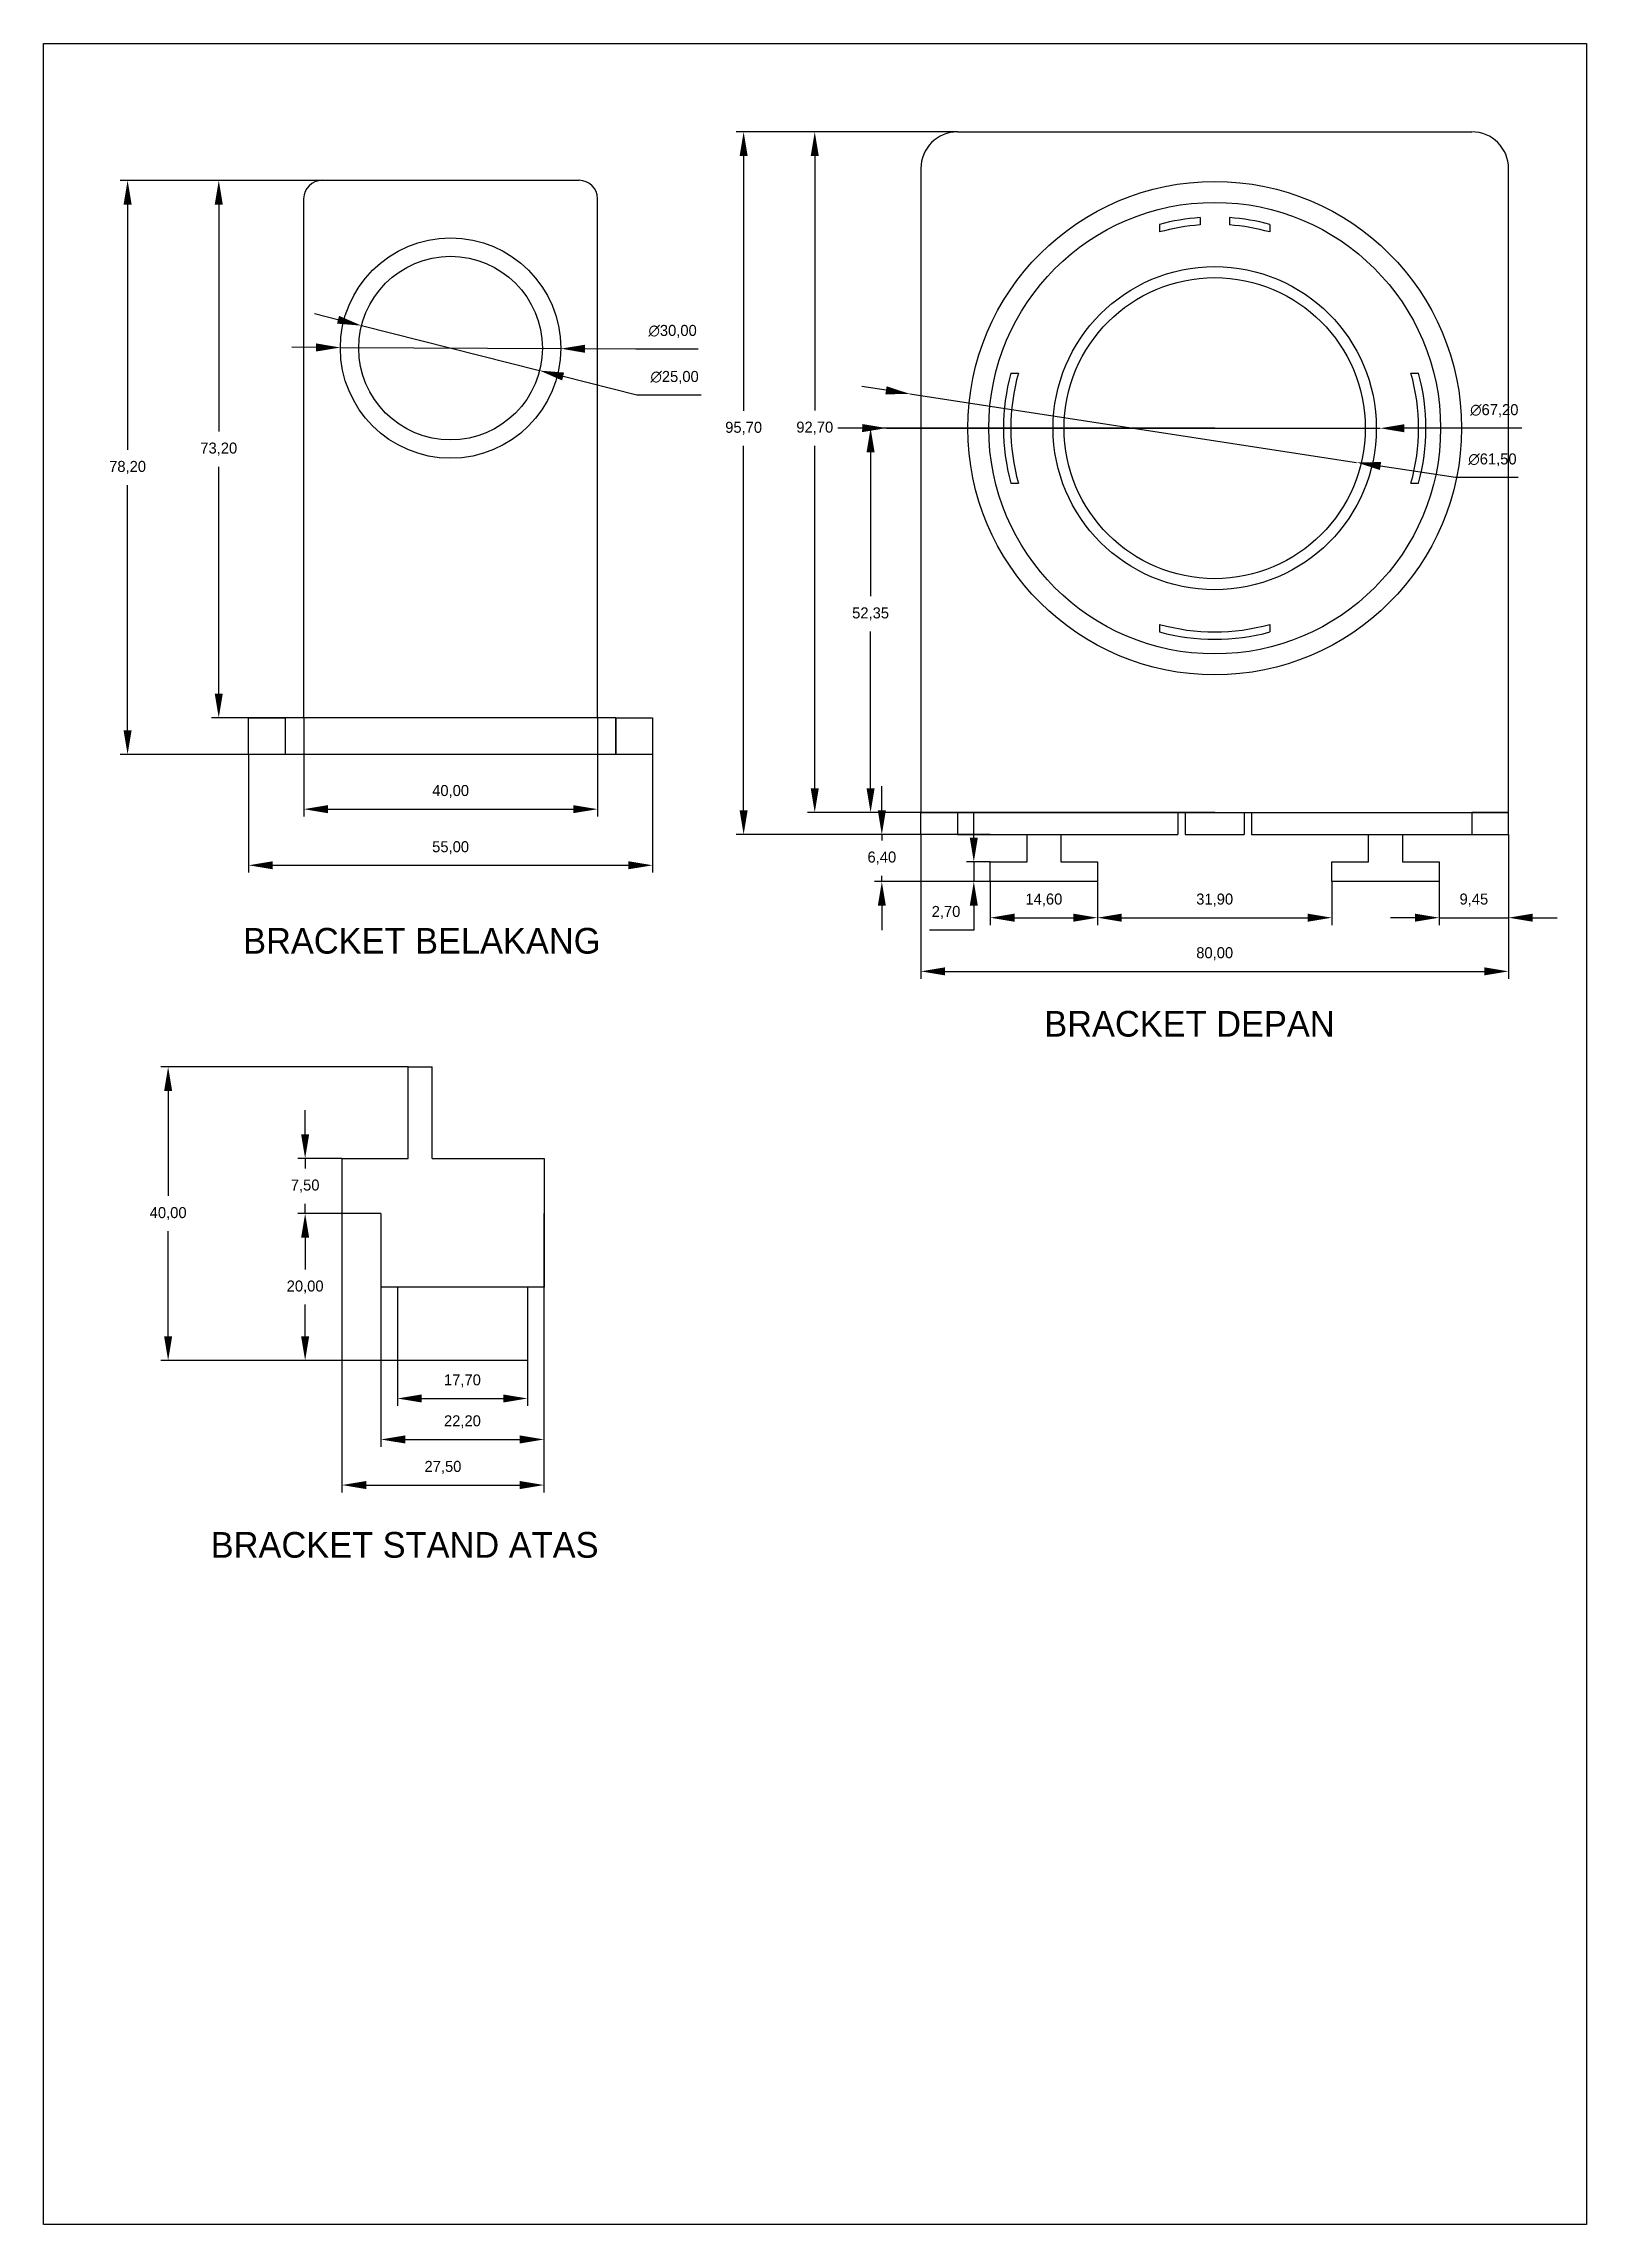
# Model space of a CAD drawing. Header units: millimetres. Extents: x 11 to 221, y 9 to 306.
import ezdxf

# ---------------------------------------------------------------- set-up
doc = ezdxf.new("R2010")
doc.units = ezdxf.units.MM
doc.header["$PDSIZE"] = -1
doc.dimstyles.new('ISO-25', dxfattribs={"dimtxt": 2.5, "dimasz": 2.5, "dimexe": 1.25, "dimexo": 0.625, "dimtad": 1, "dimtxsty": 'Standard', "dimcen": 2.5, "dimadec": 0, "dimazin": 0, "dimtfac": 1, "dimtmove": 0, "dimatfit": 3, "dimfxl": 1, "dimarcsym": 0})

# ---------------------------------------------------------------- blocks, each defined once
blk = doc.blocks.new('*D1')
at = {"color": 0, "lineweight": -2, "transparency": 16777216}
for p, q in [((60.48, 166.51), (26.82, 166.51)), ((27.82, 163.21), (27.82, 148.91)), ((27.82, 129.81), (27.82, 144.11)), ((60.48, 126.51), (26.82, 126.51))]:
    blk.add_line(p, q, dxfattribs=at)
at = {"color": 0, "transparency": 16777216}
for points in [[(27.27, 163.21), (28.37, 163.21), (27.82, 166.51)], [(27.27, 129.81), (28.37, 129.81), (27.82, 126.51)]]:
    blk.add_solid(points, dxfattribs=at)
at = {"layer": 'Defpoints', "color": 0, "transparency": 16777216}
for p in [(60.48, 166.51), (27.82, 126.51), (60.48, 126.51)]:
    blk.add_point(p, dxfattribs=at)
at = {"color": 0, "transparency": 16777216, "insert": (27.82, 146.51), "char_height": 1.5, "attachment_point": 5}
blk.add_mtext('40,00', dxfattribs=at)
blk = doc.blocks.new('*D2')
at = {"color": 0, "lineweight": -2, "transparency": 16777216}
for p, q in [((59.03, 126.51), (59.03, 120.33)), ((76.73, 126.51), (76.73, 120.33)), ((62.34, 121.33), (73.43, 121.33))]:
    blk.add_line(p, q, dxfattribs=at)
at = {"color": 0, "transparency": 16777216}
for points in [[(62.34, 121.88), (62.34, 120.78), (59.03, 121.33)], [(73.43, 121.88), (73.43, 120.78), (76.73, 121.33)]]:
    blk.add_solid(points, dxfattribs=at)
at = {"layer": 'Defpoints', "color": 0, "transparency": 16777216}
for p in [(59.03, 126.51), (76.73, 126.51), (76.73, 121.33)]:
    blk.add_point(p, dxfattribs=at)
at = {"color": 0, "transparency": 16777216, "insert": (67.88, 123.73), "char_height": 1.5, "attachment_point": 5}
blk.add_mtext('17,70', dxfattribs=at)
blk = doc.blocks.new('*D3')
at = {"color": 0, "lineweight": -2, "transparency": 16777216}
for p, q in [((56.78, 136.51), (56.78, 114.75)), ((78.98, 136.51), (78.98, 114.75)), ((60.09, 115.75), (75.68, 115.75))]:
    blk.add_line(p, q, dxfattribs=at)
at = {"color": 0, "transparency": 16777216}
for points in [[(60.09, 116.3), (60.09, 115.2), (56.78, 115.75)], [(75.68, 116.3), (75.68, 115.2), (78.98, 115.75)]]:
    blk.add_solid(points, dxfattribs=at)
at = {"layer": 'Defpoints', "color": 0, "transparency": 16777216}
for p in [(56.78, 136.51), (78.98, 136.51), (78.98, 115.75)]:
    blk.add_point(p, dxfattribs=at)
at = {"color": 0, "transparency": 16777216, "insert": (67.88, 118.15), "char_height": 1.5, "attachment_point": 5}
blk.add_mtext('22,20', dxfattribs=at)
blk = doc.blocks.new('*D4')
at = {"color": 0, "lineweight": -2, "transparency": 16777216}
for p, q in [((51.48, 146.51), (51.48, 108.54)), ((78.98, 146.51), (78.98, 108.54)), ((54.79, 109.54), (75.68, 109.54))]:
    blk.add_line(p, q, dxfattribs=at)
at = {"color": 0, "transparency": 16777216}
for points in [[(54.79, 110.09), (54.79, 108.99), (51.48, 109.54)], [(75.68, 110.09), (75.68, 108.99), (78.98, 109.54)]]:
    blk.add_solid(points, dxfattribs=at)
at = {"layer": 'Defpoints', "color": 0, "transparency": 16777216}
for p in [(51.48, 146.51), (78.98, 146.51), (78.98, 109.54)]:
    blk.add_point(p, dxfattribs=at)
at = {"color": 0, "transparency": 16777216, "insert": (65.23, 111.94), "char_height": 1.5, "attachment_point": 5}
blk.add_mtext('27,50', dxfattribs=at)
blk = doc.blocks.new('*D5')
at = {"color": 0, "lineweight": -2, "transparency": 16777216}
for p, q in [((46.47, 157.31), (46.47, 160.61)), ((51.48, 154.01), (45.47, 154.01)), ((46.47, 154.01), (46.47, 152.66)), ((51.48, 146.51), (45.47, 146.51)), ((46.47, 146.51), (46.47, 147.86)), ((46.47, 143.21), (46.47, 139.91))]:
    blk.add_line(p, q, dxfattribs=at)
at = {"color": 0, "transparency": 16777216}
for points in [[(45.92, 157.31), (47.02, 157.31), (46.47, 154.01)], [(45.92, 143.21), (47.02, 143.21), (46.47, 146.51)]]:
    blk.add_solid(points, dxfattribs=at)
at = {"layer": 'Defpoints', "color": 0, "transparency": 16777216}
for p in [(51.48, 154.01), (46.47, 146.51), (51.48, 146.51)]:
    blk.add_point(p, dxfattribs=at)
at = {"color": 0, "transparency": 16777216, "insert": (46.47, 150.26), "char_height": 1.5, "attachment_point": 5}
blk.add_mtext('7,50', dxfattribs=at)
blk = doc.blocks.new('*D6')
at = {"color": 0, "lineweight": -2, "transparency": 16777216}
for p, q in [((56.78, 146.51), (45.47, 146.51)), ((46.47, 143.21), (46.47, 138.91)), ((46.47, 129.81), (46.47, 134.11)), ((56.78, 126.51), (45.47, 126.51))]:
    blk.add_line(p, q, dxfattribs=at)
at = {"color": 0, "transparency": 16777216}
for points in [[(45.92, 143.21), (47.02, 143.21), (46.47, 146.51)], [(45.92, 129.81), (47.02, 129.81), (46.47, 126.51)]]:
    blk.add_solid(points, dxfattribs=at)
at = {"layer": 'Defpoints', "color": 0, "transparency": 16777216}
for p in [(56.78, 146.51), (46.47, 126.51), (56.78, 126.51)]:
    blk.add_point(p, dxfattribs=at)
at = {"color": 0, "transparency": 16777216, "insert": (46.47, 136.51), "char_height": 1.5, "attachment_point": 5}
blk.add_mtext('20,00', dxfattribs=at)
blk = doc.blocks.new('*D9')
at = {"color": 0, "lineweight": -2, "transparency": 16777216}
for p, q in [((135.28, 293.83), (105.16, 293.83)), ((106.16, 290.53), (106.16, 255.86)), ((106.16, 201.43), (106.16, 251.06)), ((135.28, 198.13), (105.16, 198.13))]:
    blk.add_line(p, q, dxfattribs=at)
at = {"color": 0, "transparency": 16777216}
for points in [[(105.61, 290.53), (106.71, 290.53), (106.16, 293.83)], [(105.61, 201.43), (106.71, 201.43), (106.16, 198.13)]]:
    blk.add_solid(points, dxfattribs=at)
at = {"layer": 'Defpoints', "color": 0, "transparency": 16777216}
for p in [(135.28, 293.83), (106.16, 198.13), (135.28, 198.13)]:
    blk.add_point(p, dxfattribs=at)
at = {"color": 0, "transparency": 16777216, "insert": (106.16, 253.46), "char_height": 1.5, "attachment_point": 5}
blk.add_mtext('95,70', dxfattribs=at)
blk = doc.blocks.new('*D10')
at = {"color": 0, "lineweight": -2, "transparency": 16777216}
for p, q in [((124.97, 201.43), (124.97, 204.73)), ((139.73, 198.13), (123.97, 198.13)), ((124.97, 198.13), (124.97, 197.33)), ((139.73, 191.73), (123.97, 191.73)), ((124.97, 191.73), (124.97, 192.53)), ((124.97, 188.43), (124.97, 185.12))]:
    blk.add_line(p, q, dxfattribs=at)
at = {"color": 0, "transparency": 16777216}
for points in [[(124.42, 201.43), (125.52, 201.43), (124.97, 198.13)], [(124.42, 188.43), (125.52, 188.43), (124.97, 191.73)]]:
    blk.add_solid(points, dxfattribs=at)
at = {"layer": 'Defpoints', "color": 0, "transparency": 16777216}
for p in [(124.97, 198.13), (139.73, 198.13), (139.73, 191.73)]:
    blk.add_point(p, dxfattribs=at)
at = {"color": 0, "transparency": 16777216, "insert": (124.97, 194.93), "char_height": 1.5, "attachment_point": 5}
blk.add_mtext('6,40', dxfattribs=at)
blk = doc.blocks.new('*D11')
at = {"color": 0, "lineweight": -2, "transparency": 16777216}
for p, q in [((137.49, 197.73), (137.49, 201.03)), ((139.73, 194.43), (136.49, 194.43)), ((137.49, 194.43), (137.49, 191.73)), ((139.73, 191.73), (136.49, 191.73)), ((137.49, 188.43), (137.49, 185.12)), ((137.49, 185.12), (131.46, 185.12))]:
    blk.add_line(p, q, dxfattribs=at)
at = {"color": 0, "transparency": 16777216}
for points in [[(136.94, 197.73), (138.04, 197.73), (137.49, 194.43)], [(136.94, 188.43), (138.04, 188.43), (137.49, 191.73)]]:
    blk.add_solid(points, dxfattribs=at)
at = {"layer": 'Defpoints', "color": 0, "transparency": 16777216}
for p in [(139.73, 194.43), (137.49, 191.73), (139.73, 191.73)]:
    blk.add_point(p, dxfattribs=at)
at = {"color": 0, "transparency": 16777216, "insert": (133.71, 187.52), "char_height": 1.5, "attachment_point": 5}
blk.add_mtext('2,70', dxfattribs=at)
blk = doc.blocks.new('*D12')
at = {"color": 0, "lineweight": -2, "transparency": 16777216}
for p, q in [((130.28, 198.13), (130.28, 178.5)), ((210.28, 198.13), (210.28, 178.5)), ((133.58, 179.5), (206.98, 179.5))]:
    blk.add_line(p, q, dxfattribs=at)
at = {"color": 0, "transparency": 16777216}
for points in [[(133.58, 180.05), (133.58, 178.95), (130.28, 179.5)], [(206.98, 180.05), (206.98, 178.95), (210.28, 179.5)]]:
    blk.add_solid(points, dxfattribs=at)
at = {"layer": 'Defpoints', "color": 0, "transparency": 16777216}
for p in [(130.28, 198.13), (210.28, 198.13), (210.28, 179.5)]:
    blk.add_point(p, dxfattribs=at)
at = {"color": 0, "transparency": 16777216, "insert": (170.28, 181.9), "char_height": 1.5, "attachment_point": 5}
blk.add_mtext('80,00', dxfattribs=at)
blk = doc.blocks.new('*D13')
at = {"color": 0, "lineweight": -2, "transparency": 16777216}
for p, q in [((139.73, 191.73), (139.73, 185.81)), ((154.33, 191.73), (154.33, 185.81)), ((143.03, 186.81), (151.03, 186.81))]:
    blk.add_line(p, q, dxfattribs=at)
at = {"color": 0, "transparency": 16777216}
for points in [[(143.03, 187.36), (143.03, 186.26), (139.73, 186.81)], [(151.03, 187.36), (151.03, 186.26), (154.33, 186.81)]]:
    blk.add_solid(points, dxfattribs=at)
at = {"layer": 'Defpoints', "color": 0, "transparency": 16777216}
for p in [(139.73, 191.73), (154.33, 191.73), (154.33, 186.81)]:
    blk.add_point(p, dxfattribs=at)
at = {"color": 0, "transparency": 16777216, "insert": (147.03, 189.21), "char_height": 1.5, "attachment_point": 5}
blk.add_mtext('14,60', dxfattribs=at)
blk = doc.blocks.new('*D14')
at = {"color": 0, "lineweight": -2, "transparency": 16777216}
for p, q in [((154.33, 191.73), (154.33, 185.81)), ((186.23, 191.73), (186.23, 185.81)), ((157.63, 186.81), (182.93, 186.81))]:
    blk.add_line(p, q, dxfattribs=at)
at = {"color": 0, "transparency": 16777216}
for points in [[(157.63, 187.36), (157.63, 186.26), (154.33, 186.81)], [(182.93, 187.36), (182.93, 186.26), (186.23, 186.81)]]:
    blk.add_solid(points, dxfattribs=at)
at = {"layer": 'Defpoints', "color": 0, "transparency": 16777216}
for p in [(154.33, 191.73), (186.23, 191.73), (186.23, 186.81)]:
    blk.add_point(p, dxfattribs=at)
at = {"color": 0, "transparency": 16777216, "insert": (170.28, 189.21), "char_height": 1.5, "attachment_point": 5}
blk.add_mtext('31,90', dxfattribs=at)
blk = doc.blocks.new('*D15')
at = {"color": 0, "lineweight": -2, "transparency": 16777216}
for p, q in [((210.28, 198.13), (210.28, 185.81)), ((200.83, 191.73), (200.83, 185.81)), ((197.53, 186.81), (194.23, 186.81)), ((200.83, 186.81), (210.28, 186.81)), ((213.58, 186.81), (216.89, 186.81))]:
    blk.add_line(p, q, dxfattribs=at)
at = {"color": 0, "transparency": 16777216}
for points in [[(197.53, 187.36), (197.53, 186.26), (200.83, 186.81)], [(213.58, 187.36), (213.58, 186.26), (210.28, 186.81)]]:
    blk.add_solid(points, dxfattribs=at)
at = {"layer": 'Defpoints', "color": 0, "transparency": 16777216}
for p in [(210.28, 198.13), (200.83, 191.73), (210.28, 186.81)]:
    blk.add_point(p, dxfattribs=at)
at = {"color": 0, "transparency": 16777216, "insert": (205.56, 189.21), "char_height": 1.5, "attachment_point": 5}
blk.add_mtext('9,45', dxfattribs=at)
blk = doc.blocks.new('*D17')
at = {"color": 0, "lineweight": -2, "transparency": 16777216}
for p, q in [((122.3, 253.49), (118.99, 253.49)), ((125.6, 253.49), (192.8, 253.47)), ((203.06, 253.47), (196.1, 253.47)), ((212.09, 253.47), (203.06, 253.47))]:
    blk.add_line(p, q, dxfattribs=at)
at = {"color": 0, "transparency": 16777216}
for points in [[(122.3, 254.04), (122.29, 252.94), (125.6, 253.49)], [(196.1, 254.02), (196.1, 252.92), (192.8, 253.47)]]:
    blk.add_solid(points, dxfattribs=at)
at = {"layer": 'Defpoints', "color": 0, "transparency": 16777216}
for p in [(125.6, 253.49), (192.8, 253.47)]:
    blk.add_point(p, dxfattribs=at)
at = {"color": 0, "transparency": 16777216, "insert": (208.34, 255.86), "char_height": 1.5, "attachment_point": 5}
blk.add_mtext('∅67,20', dxfattribs=at)
blk = doc.blocks.new('*D18')
at = {"color": 0, "lineweight": -2, "transparency": 16777216}
for p, q in [((125.54, 258.64), (122.27, 259.14)), ((128.8, 258.14), (189.59, 248.82)), ((203.06, 246.75), (192.86, 248.32)), ((211.59, 246.75), (203.06, 246.75))]:
    blk.add_line(p, q, dxfattribs=at)
at = {"color": 0, "transparency": 16777216}
for points in [[(125.62, 259.18), (125.45, 258.09), (128.8, 258.14)], [(192.94, 248.86), (192.77, 247.78), (189.59, 248.82)]]:
    blk.add_solid(points, dxfattribs=at)
at = {"layer": 'Defpoints', "color": 0, "transparency": 16777216}
for p in [(128.8, 258.14), (189.59, 248.82)]:
    blk.add_point(p, dxfattribs=at)
at = {"color": 0, "transparency": 16777216, "insert": (208.09, 249.15), "char_height": 1.5, "attachment_point": 5}
blk.add_mtext('∅61,50', dxfattribs=at)
blk = doc.blocks.new('*D19')
at = {"color": 0, "lineweight": -2, "transparency": 16777216}
for p, q in [((130.28, 293.83), (114.84, 293.83)), ((115.84, 290.53), (115.84, 255.88)), ((115.84, 204.43), (115.84, 251.08)), ((130.28, 201.13), (114.84, 201.13))]:
    blk.add_line(p, q, dxfattribs=at)
at = {"color": 0, "transparency": 16777216}
for points in [[(115.29, 290.53), (116.39, 290.53), (115.84, 293.83)], [(115.29, 204.43), (116.39, 204.43), (115.84, 201.13)]]:
    blk.add_solid(points, dxfattribs=at)
at = {"layer": 'Defpoints', "color": 0, "transparency": 16777216}
for p in [(115.84, 293.83), (130.28, 293.83), (130.28, 201.13)]:
    blk.add_point(p, dxfattribs=at)
at = {"color": 0, "transparency": 16777216, "insert": (115.84, 253.48), "char_height": 1.5, "attachment_point": 5}
blk.add_mtext('92,70', dxfattribs=at)
blk = doc.blocks.new('*D20')
at = {"color": 0, "lineweight": -2, "transparency": 16777216}
for p, q in [((170.28, 253.48), (122.44, 253.48)), ((123.44, 250.18), (123.44, 230.58)), ((123.44, 204.43), (123.44, 225.78)), ((170.28, 201.13), (122.44, 201.13))]:
    blk.add_line(p, q, dxfattribs=at)
at = {"color": 0, "transparency": 16777216}
for points in [[(122.89, 250.18), (123.99, 250.18), (123.44, 253.48)], [(122.89, 204.43), (123.99, 204.43), (123.44, 201.13)]]:
    blk.add_solid(points, dxfattribs=at)
at = {"layer": 'Defpoints', "color": 0, "transparency": 16777216}
for p in [(170.28, 253.48), (123.44, 201.13), (170.28, 201.13)]:
    blk.add_point(p, dxfattribs=at)
at = {"color": 0, "transparency": 16777216, "insert": (123.44, 228.18), "char_height": 1.5, "attachment_point": 5}
blk.add_mtext('52,35', dxfattribs=at)
blk = doc.blocks.new('*D24')
at = {"color": 0, "lineweight": -2, "transparency": 16777216}
for p, q in [((38.77, 209.03), (38.77, 192.95)), ((93.77, 209.03), (93.77, 192.95)), ((42.07, 193.95), (90.46, 193.95))]:
    blk.add_line(p, q, dxfattribs=at)
at = {"color": 0, "transparency": 16777216}
for points in [[(42.07, 194.5), (42.07, 193.4), (38.77, 193.95)], [(90.46, 194.5), (90.46, 193.4), (93.77, 193.95)]]:
    blk.add_solid(points, dxfattribs=at)
at = {"layer": 'Defpoints', "color": 0, "transparency": 16777216}
for p in [(38.77, 209.03), (93.77, 209.03), (93.77, 193.95)]:
    blk.add_point(p, dxfattribs=at)
at = {"color": 0, "transparency": 16777216, "insert": (66.27, 196.34), "char_height": 1.5, "attachment_point": 5}
blk.add_mtext('55,00', dxfattribs=at)
blk = doc.blocks.new('*D25')
at = {"color": 0, "lineweight": -2, "transparency": 16777216}
for p, q in [((46.27, 214.03), (46.27, 200.59)), ((86.27, 214.03), (86.27, 200.59)), ((49.57, 201.59), (82.96, 201.59))]:
    blk.add_line(p, q, dxfattribs=at)
at = {"color": 0, "transparency": 16777216}
for points in [[(49.57, 202.14), (49.57, 201.04), (46.27, 201.59)], [(82.96, 202.14), (82.96, 201.04), (86.27, 201.59)]]:
    blk.add_solid(points, dxfattribs=at)
at = {"layer": 'Defpoints', "color": 0, "transparency": 16777216}
for p in [(46.27, 214.03), (86.27, 214.03), (86.27, 201.59)]:
    blk.add_point(p, dxfattribs=at)
at = {"color": 0, "transparency": 16777216, "insert": (66.27, 203.99), "char_height": 1.5, "attachment_point": 5}
blk.add_mtext('40,00', dxfattribs=at)
blk = doc.blocks.new('*D26')
at = {"color": 0, "lineweight": -2, "transparency": 16777216}
for p, q in [((48.77, 287.23), (21.3, 287.23)), ((22.3, 283.93), (22.3, 250.53)), ((22.3, 212.33), (22.3, 245.73)), ((48.77, 209.03), (21.3, 209.03))]:
    blk.add_line(p, q, dxfattribs=at)
at = {"color": 0, "transparency": 16777216}
for points in [[(21.75, 283.93), (22.85, 283.93), (22.3, 287.23)], [(21.75, 212.33), (22.85, 212.33), (22.3, 209.03)]]:
    blk.add_solid(points, dxfattribs=at)
at = {"layer": 'Defpoints', "color": 0, "transparency": 16777216}
for p in [(48.77, 287.23), (22.3, 209.03), (48.77, 209.03)]:
    blk.add_point(p, dxfattribs=at)
at = {"color": 0, "transparency": 16777216, "insert": (22.3, 248.13), "char_height": 1.5, "attachment_point": 5}
blk.add_mtext('78,20', dxfattribs=at)
blk = doc.blocks.new('*D27')
at = {"color": 0, "lineweight": -2, "transparency": 16777216}
for p, q in [((48.77, 287.23), (33.71, 287.23)), ((34.71, 283.93), (34.71, 253.03)), ((34.71, 217.33), (34.71, 248.23)), ((48.77, 214.03), (33.71, 214.03))]:
    blk.add_line(p, q, dxfattribs=at)
at = {"color": 0, "transparency": 16777216}
for points in [[(34.16, 283.93), (35.26, 283.93), (34.71, 287.23)], [(34.16, 217.33), (35.26, 217.33), (34.71, 214.03)]]:
    blk.add_solid(points, dxfattribs=at)
at = {"layer": 'Defpoints', "color": 0, "transparency": 16777216}
for p in [(48.77, 287.23), (34.71, 214.03), (48.77, 214.03)]:
    blk.add_point(p, dxfattribs=at)
at = {"color": 0, "transparency": 16777216, "insert": (34.71, 250.63), "char_height": 1.5, "attachment_point": 5}
blk.add_mtext('73,20', dxfattribs=at)
blk = doc.blocks.new('*D28')
at = {"color": 0, "lineweight": -2, "transparency": 16777216}
for p, q in [((47.96, 264.47), (44.66, 264.49)), ((51.27, 264.46), (81.27, 264.31)), ((91.47, 264.25), (84.57, 264.29)), ((99.99, 264.25), (91.47, 264.25))]:
    blk.add_line(p, q, dxfattribs=at)
at = {"color": 0, "transparency": 16777216}
for points in [[(47.97, 265.02), (47.96, 263.92), (51.27, 264.46)], [(84.57, 264.84), (84.57, 263.74), (81.27, 264.31)]]:
    blk.add_solid(points, dxfattribs=at)
at = {"layer": 'Defpoints', "color": 0, "transparency": 16777216}
for p in [(51.27, 264.46), (81.27, 264.31)]:
    blk.add_point(p, dxfattribs=at)
at = {"color": 0, "transparency": 16777216, "insert": (96.49, 266.65), "char_height": 1.5, "attachment_point": 5}
blk.add_mtext('∅30,00', dxfattribs=at)
blk = doc.blocks.new('*D29')
at = {"color": 0, "lineweight": -2, "transparency": 16777216}
for p, q in [((50.94, 268.25), (47.74, 269.06)), ((54.15, 267.44), (78.39, 261.32)), ((91.61, 257.99), (81.59, 260.51)), ((100.38, 257.99), (91.61, 257.99))]:
    blk.add_line(p, q, dxfattribs=at)
at = {"color": 0, "transparency": 16777216}
for points in [[(51.08, 268.78), (50.81, 267.72), (54.15, 267.44)], [(81.72, 261.05), (81.45, 259.98), (78.39, 261.32)]]:
    blk.add_solid(points, dxfattribs=at)
at = {"layer": 'Defpoints', "color": 0, "transparency": 16777216}
for p in [(54.15, 267.44), (78.39, 261.32)]:
    blk.add_point(p, dxfattribs=at)
at = {"color": 0, "transparency": 16777216, "insert": (96.76, 260.38), "char_height": 1.5, "attachment_point": 5}
blk.add_mtext('∅25,00', dxfattribs=at)

msp = doc.modelspace()

# ---------------------------------------------------------------- linework, layer by layer
at = {"color": 7, "linetype": 'Continuous', "lineweight": 25}
for p, q in [((135.282, 293.828), (205.282, 293.828)), ((130.282, 288.828), (130.282, 201.128)), ((210.282, 201.128), (210.282, 288.828)), ((48.766, 287.232), (83.766, 287.232)), ((46.266, 284.732), (46.266, 214.032)), ((86.266, 214.032), (86.266, 284.732)), ((168.282, 282.158), (168.282, 281.156)), ((172.282, 282.158), (172.282, 281.156)), ((162.782, 281.233), (162.782, 280.195)), ((177.782, 281.233), (177.782, 280.195)), ((142.528, 260.978), (143.565, 260.978)), ((197, 260.978), (198.037, 260.978)), ((142.528, 245.978), (143.565, 245.978)), ((197, 245.978), (198.037, 245.978)), ((162.782, 226.761), (162.782, 225.724)), ((177.782, 226.761), (177.782, 225.724)), ((88.766, 214.032), (43.766, 214.032)), ((43.766, 214.032), (43.766, 209.032)), ((88.766, 214.032), (88.766, 209.032)), ((88.766, 209.032), (43.766, 209.032)), ((130.282, 201.128), (210.282, 201.128)), ((135.282, 201.128), (135.282, 198.128)), ((165.282, 201.128), (165.282, 198.128)), ((166.282, 201.128), (166.282, 198.128)), ((174.282, 201.128), (174.282, 198.128)), ((175.282, 201.128), (175.282, 198.128)), ((205.282, 201.128), (205.282, 198.128)), ((135.282, 198.128), (165.282, 198.128)), ((144.732, 194.428), (144.732, 198.128)), ((149.332, 198.128), (149.332, 194.428)), ((166.282, 198.128), (174.282, 198.128)), ((175.282, 198.128), (205.282, 198.128)), ((191.232, 194.428), (191.232, 198.128)), ((195.832, 198.128), (195.832, 194.428)), ((139.732, 194.428), (144.732, 194.428)), ((139.732, 191.728), (139.732, 194.428)), ((149.332, 194.428), (154.332, 194.428)), ((154.332, 194.428), (154.332, 191.728)), ((186.232, 194.428), (191.232, 194.428)), ((186.232, 191.728), (186.232, 194.428)), ((195.832, 194.428), (200.832, 194.428)), ((200.832, 194.428), (200.832, 191.728)), ((154.332, 191.728), (139.732, 191.728)), ((200.832, 191.728), (186.232, 191.728)), ((60.485, 166.511), (63.745, 166.511)), ((60.485, 154.011), (60.485, 166.511)), ((63.745, 154.011), (63.745, 166.511)), ((51.485, 154.011), (60.485, 154.011)), ((51.485, 154.011), (51.485, 146.511)), ((63.745, 154.011), (78.985, 154.011)), ((78.985, 154.011), (78.985, 136.511)), ((56.785, 146.511), (51.485, 146.511)), ((56.785, 146.511), (56.785, 136.511)), ((78.985, 136.511), (56.785, 136.511)), ((59.035, 136.511), (59.035, 126.511)), ((76.735, 136.511), (76.735, 126.511)), ((76.735, 126.511), (59.035, 126.511))]:
    msp.add_line(p, q, dxfattribs=at)
for points in [[(10.873, 305.851), (220.873, 305.851), (220.873, 8.851), (10.873, 8.851)], [(38.766, 214.032), (43.766, 214.032), (43.766, 209.032), (38.766, 209.032)], [(88.766, 214.032), (93.766, 214.032), (93.766, 209.032), (88.766, 209.032)], [(130.282, 201.128), (135.282, 201.128), (135.282, 198.128), (130.282, 198.128)], [(210.282, 201.128), (205.282, 201.128), (205.282, 198.128), (210.282, 198.128)]]:
    msp.add_lwpolyline(points, close=True)
for centre, radius in [((170.282, 253.478), 33.6), ((170.282, 253.478), 30.75), ((66.266, 264.382), 15), ((66.266, 264.382), 12.5), ((170.282, 253.478), 22), ((170.282, 253.478), 20.5)]:
    msp.add_circle(centre, radius, dxfattribs=at)
for centre, radius, start, end in [((135.282, 288.828), 5, 90, 180), ((205.282, 288.828), 5, 0, 90), ((48.766, 284.732), 2.5, 90, 180), ((83.766, 284.732), 2.5, 0, 90), ((170.282, 253.478), 28.75, 93.98902, 105.12167), ((170.282, 253.478), 28.75, 74.87833, 86.01098), ((170.282, 253.478), 27.75, 94.13301, 105.68035), ((170.282, 253.478), 27.75, 74.31965, 85.86699), ((170.282, 253.478), 28.75, 164.87833, 195.12167), ((170.282, 253.478), 27.75, 164.31965, 195.68035), ((170.282, 253.478), 27.75, 344.31965, 15.68035), ((170.282, 253.478), 28.75, 344.87833, 15.12167), ((170.282, 253.478), 27.75, 254.31965, 285.68035), ((170.282, 253.478), 28.75, 254.87833, 285.12167)]:
    msp.add_arc(centre, radius, start, end, dxfattribs=at)

# ---------------------------------------------------------------- texts
at = {"char_height": 3.5, "attachment_point": 1}
for s, width, heights, insert in [('BRACKET BELAKANG', 57.79035, [3.888], (38.029, 185.413)), ('BRACKET DEPAN', 47.94674, [4.942], (147.078, 174.112)), ('BRACKET STAND ATAS', 64.95591, [5.163], (33.618, 103.146))]:
    msp.add_mtext_dynamic_manual_height_columns(s, width=width, gutter_width=17.5, heights=heights, dxfattribs=dict(at, insert=insert))

# ---------------------------------------------------------------- dimensions: what is measured, and where the dimension line sits
for base, p1, p2, picture, middle in [((106.161, 198.128), (135.282, 293.828), (135.282, 198.128), '*D9', (106.161, 253.46)), ((115.839, 293.828), (130.282, 201.128), (130.282, 293.828), '*D19', (115.839, 253.478)), ((123.44, 201.128), (170.282, 253.478), (170.282, 201.128), '*D20', (123.44, 228.178)), ((137.488, 191.728), (139.732, 194.428), (139.732, 191.728), '*D11', (133.714, 185.124)), ((27.817, 126.511), (60.485, 166.511), (60.485, 126.511), '*D1', (27.817, 146.511))]:
    dim = msp.add_linear_dim(base=base, p1=p1, p2=p2, angle=90, dimstyle='ISO-25', override={"dimtxt": 1.5, "dimasz": 3.302, "dimexe": 1, "dimexo": 0, "dimgap": 1.524, "dimtih": 1, "dimtoh": 1, "dimzin": 1, "dimadec": 2, "dimtzin": 1})
    dim.commit()
    dim.dimension.update_dxf_attribs({"geometry": picture, "text_midpoint": middle, "dimtype": 160})
for base, p1, p2, picture, middle in [((22.304, 209.032), (48.766, 287.232), (48.766, 209.032), '*D26', (22.304, 248.132)), ((34.712, 214.032), (48.766, 287.232), (48.766, 214.032), '*D27', (34.712, 250.632)), ((124.967, 198.128), (139.732, 191.728), (139.732, 198.128), '*D10', (124.967, 194.928)), ((46.472, 146.511), (51.485, 154.011), (51.485, 146.511), '*D5', (46.472, 150.261)), ((46.472, 126.511), (56.785, 146.511), (56.785, 126.511), '*D6', (46.472, 136.511))]:
    dim = msp.add_linear_dim(base=base, p1=p1, p2=p2, angle=90, dimstyle='ISO-25', override={"dimtxt": 1.5, "dimasz": 3.302, "dimexe": 1, "dimexo": 0, "dimgap": 1.524, "dimtih": 1, "dimtoh": 1, "dimzin": 1, "dimadec": 2, "dimtzin": 1})
    dim.commit()
    dim.dimension.update_dxf_attribs({"geometry": picture, "text_midpoint": middle})
for p1, p2, picture, middle in [((51.266, 264.458), (81.266, 264.306), '*D28', (91.47, 264.254)), ((54.146, 267.441), (78.386, 261.322), '*D29', (91.606, 257.985)), ((128.802, 258.137), (189.592, 248.82), '*D18', (203.065, 246.755)), ((125.597, 253.488), (192.797, 253.468), '*D17', (203.065, 253.465))]:
    dim = msp.add_diameter_dim_2p(p1=p1, p2=p2, dimstyle='ISO-25', override={"dimtxt": 1.5, "dimasz": 3.302, "dimexe": 1, "dimexo": 0, "dimgap": 1.524, "dimtih": 1, "dimtoh": 1, "dimzin": 1, "dimadec": 2, "dimtzin": 1})
    dim.commit()
    dim.dimension.update_dxf_attribs({"geometry": picture, "text_midpoint": middle, "dimtype": 163})
for base, p1, p2, picture, middle in [((86.266, 201.592), (46.266, 214.032), (86.266, 214.032), '*D25', (66.266, 203.991)), ((93.766, 193.946), (38.766, 209.032), (93.766, 209.032), '*D24', (66.266, 196.345)), ((210.282, 179.501), (130.282, 198.128), (210.282, 198.128), '*D12', (170.282, 181.9)), ((210.282, 186.812), (200.832, 191.728), (210.282, 198.128), '*D15', (205.557, 189.211)), ((154.332, 186.812), (139.732, 191.728), (154.332, 191.728), '*D13', (147.032, 189.211)), ((186.232, 186.812), (154.332, 191.728), (186.232, 191.728), '*D14', (170.282, 189.211)), ((78.985, 109.538), (51.485, 146.511), (78.985, 146.511), '*D4', (65.235, 111.937)), ((78.985, 115.751), (56.785, 136.511), (78.985, 136.511), '*D3', (67.885, 118.15)), ((76.735, 121.331), (59.035, 126.511), (76.735, 126.511), '*D2', (67.885, 123.73))]:
    dim = msp.add_linear_dim(base=base, p1=p1, p2=p2, dimstyle='ISO-25', override={"dimtxt": 1.5, "dimasz": 3.302, "dimexe": 1, "dimexo": 0, "dimgap": 1.524, "dimtih": 1, "dimtoh": 1, "dimzin": 1, "dimadec": 2, "dimtzin": 1})
    dim.commit()
    dim.dimension.update_dxf_attribs({"geometry": picture, "text_midpoint": middle})

doc.saveas('drawing.dxf')
